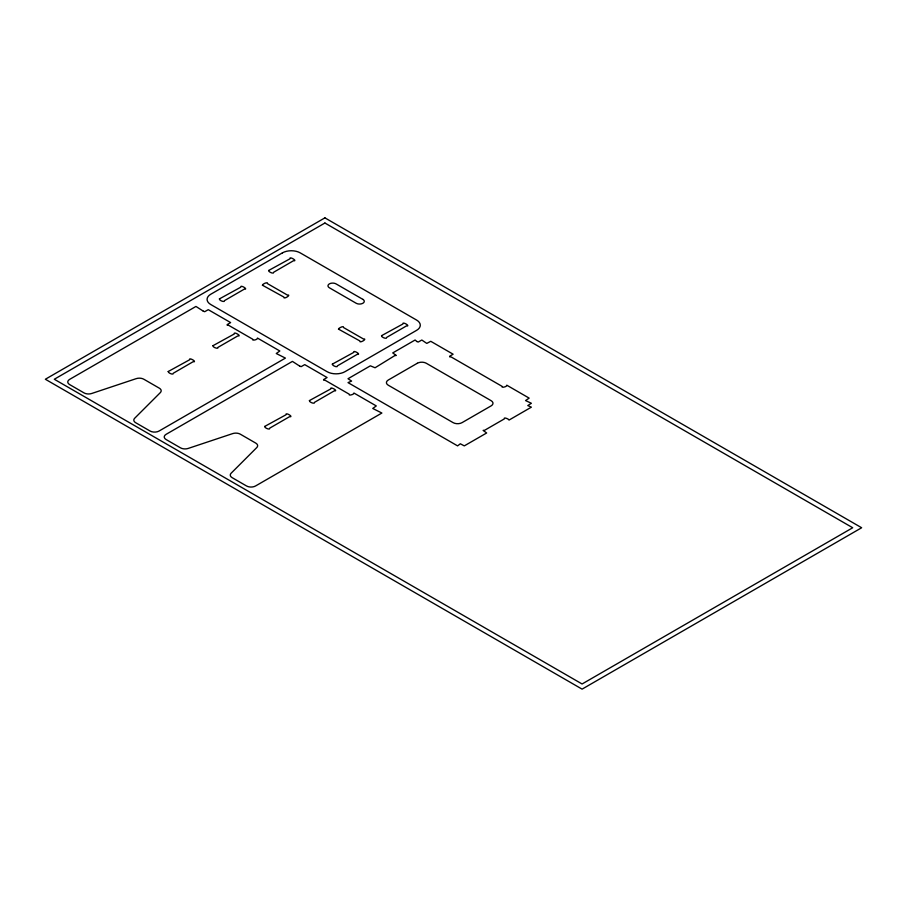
<?xml version="1.0" encoding="UTF-8"?>
<svg xmlns="http://www.w3.org/2000/svg" width="907" height="907" viewBox="0 0 907 907"><rect width="100%" height="100%" fill="white"/><g stroke="black" fill="none" stroke-linecap="round" stroke-linejoin="round"><path stroke-width="1.36" d="M203.281 311.192L204.687 311.702L208.259 309.672L230.627 322.586L227.135 324.615L227.249 325.284L228.609 325.296L252.77 339.241C251.454 341.077 258.132 339.717 257.463 338.073L279.821 350.986L276.261 353.515L285.422 358.095L159.054 431.04A6.326 3.651 0 0 1 150.109 431.04L135.653 422.696A6.326 3.651 0 0 1 134.644 418.286L160.346 392.595A6.326 3.651 0 0 0 159.337 388.185L143.839 379.239A6.326 3.651 0 0 0 136.197 378.65L91.698 393.491A6.326 3.651 0 0 1 84.056 392.912L69.601 384.557A6.326 3.651 0 0 1 69.601 379.398L195.957 306.441L203.293 311.146M262.44 285.217L283.823 297.043C283.29 300.149 292.213 294.276 287.326 295.024L267.497 283.642C268.438 281.351 262.338 283.948 262.44 285.217M299.752 366.145L301.147 366.655L304.729 364.625L327.087 377.539L323.606 379.568L323.708 380.226L325.08 380.248L349.229 394.194C348.027 396.234 354.728 394.284 353.923 393.026L376.292 405.939L372.732 408.467L381.881 413.036L255.525 485.993A6.326 3.651 0 0 1 246.579 485.993L232.124 477.649A6.326 3.651 0 0 1 231.115 473.239L256.806 447.536A6.326 3.651 0 0 0 255.808 443.138L240.31 434.181A6.326 3.651 0 0 0 232.668 433.603L188.157 448.443A6.326 3.651 0 0 1 180.527 447.854L166.072 439.51A6.326 3.651 0 0 1 166.072 434.351L292.428 361.394L299.752 366.145M338.481 329.116L359.864 340.941C359.07 343.934 368.276 338.413 363.356 338.935L343.538 327.54C344.195 325.125 338.447 328.221 338.492 329.037M416.835 341.531L418.229 342.041L421.812 340.012L426.778 343.402L430.757 341.304L453.115 354.206L449.634 356.247L449.736 356.905L451.108 356.927L502.093 386.359C500.823 388.264 507.444 386.722 506.786 385.203L529.155 398.116L525.55 400.565L531.389 403.275L527.761 405.576L531.389 407.152L509.031 420.066C508.974 418.989 503.226 416.732 504.326 418.898L484.655 430.258L483.125 430.406L486.662 432.979L464.293 445.881L460.325 443.795L457.593 445.881L348.005 382.618L351.633 381.087L348.005 378.741L370.373 365.827L375.067 367.766L394.749 355.635L396.291 355.465L392.731 352.925L415.1 340.012L416.835 341.486M168.203 371.53C167.976 373.038 173.793 375.407 173.305 373.219L193.032 361.768C198.089 362.392 188.588 356.712 189.586 359.784L168.203 371.53M212.93 345.714C212.589 347.46 218.859 349.456 217.986 347.358L237.759 335.953C242.804 336.565 233.178 330.874 234.312 333.957L212.93 345.714M219.392 298.947C219.131 300.636 225.14 302.7 224.494 300.625L244.221 289.186C249.198 289.775 239.913 284.129 240.774 287.19L219.403 298.902M268.597 270.535C268.37 272.021 274.186 274.424 273.699 272.225L293.426 260.774C298.448 261.409 288.982 255.717 289.979 258.79L268.597 270.501M264.663 426.483C264.356 428.036 270.445 430.36 269.73 428.138L289.492 416.721C294.526 417.345 285.002 411.653 286.056 414.737L264.674 426.449M309.4 400.656C309.128 402.323 315.148 404.431 314.502 402.345L334.23 390.894C339.331 391.427 329.683 385.849 330.783 388.91L309.423 400.577M332.325 364.149C332.143 365.68 337.926 368.004 337.438 365.827L357.165 354.388C362.188 354.966 352.653 349.32 353.719 352.404L332.325 364.149M381.53 335.749C381.246 337.415 387.289 339.513 386.643 337.427L406.359 325.976C411.427 326.577 401.937 320.919 402.912 323.992L381.552 335.669M324.91 217.861L45.35 379.251L582.09 689.139L861.65 527.749L324.91 217.861M324.91 223.02L54.295 379.251L582.09 683.98L852.705 527.749L324.91 223.02M282.417 252.872L210.764 294.242A12.585 7.267 0 0 0 210.764 304.525L327.144 371.711A12.585 7.267 0 0 0 344.943 371.711L416.608 330.341A12.585 7.267 0 0 0 416.608 320.069L300.217 252.872A12.585 7.267 0 0 0 282.417 252.872M417.333 363.253L388.264 380.033A6.326 3.651 0 0 0 388.264 385.203L453.115 422.639A6.326 3.651 0 0 0 462.06 422.639L491.14 405.86A6.326 3.651 0 0 0 491.14 400.69L426.279 363.253A6.326 3.651 0 0 0 417.333 363.253M362.891 299.378L336.043 283.891A4.739 2.744 0 0 0 329.343 283.891A4.739 2.744 0 0 0 329.343 287.757L356.179 303.255A4.739 2.744 0 0 0 362.891 303.255A4.739 2.744 0 0 0 362.891 299.378"/></g></svg>
